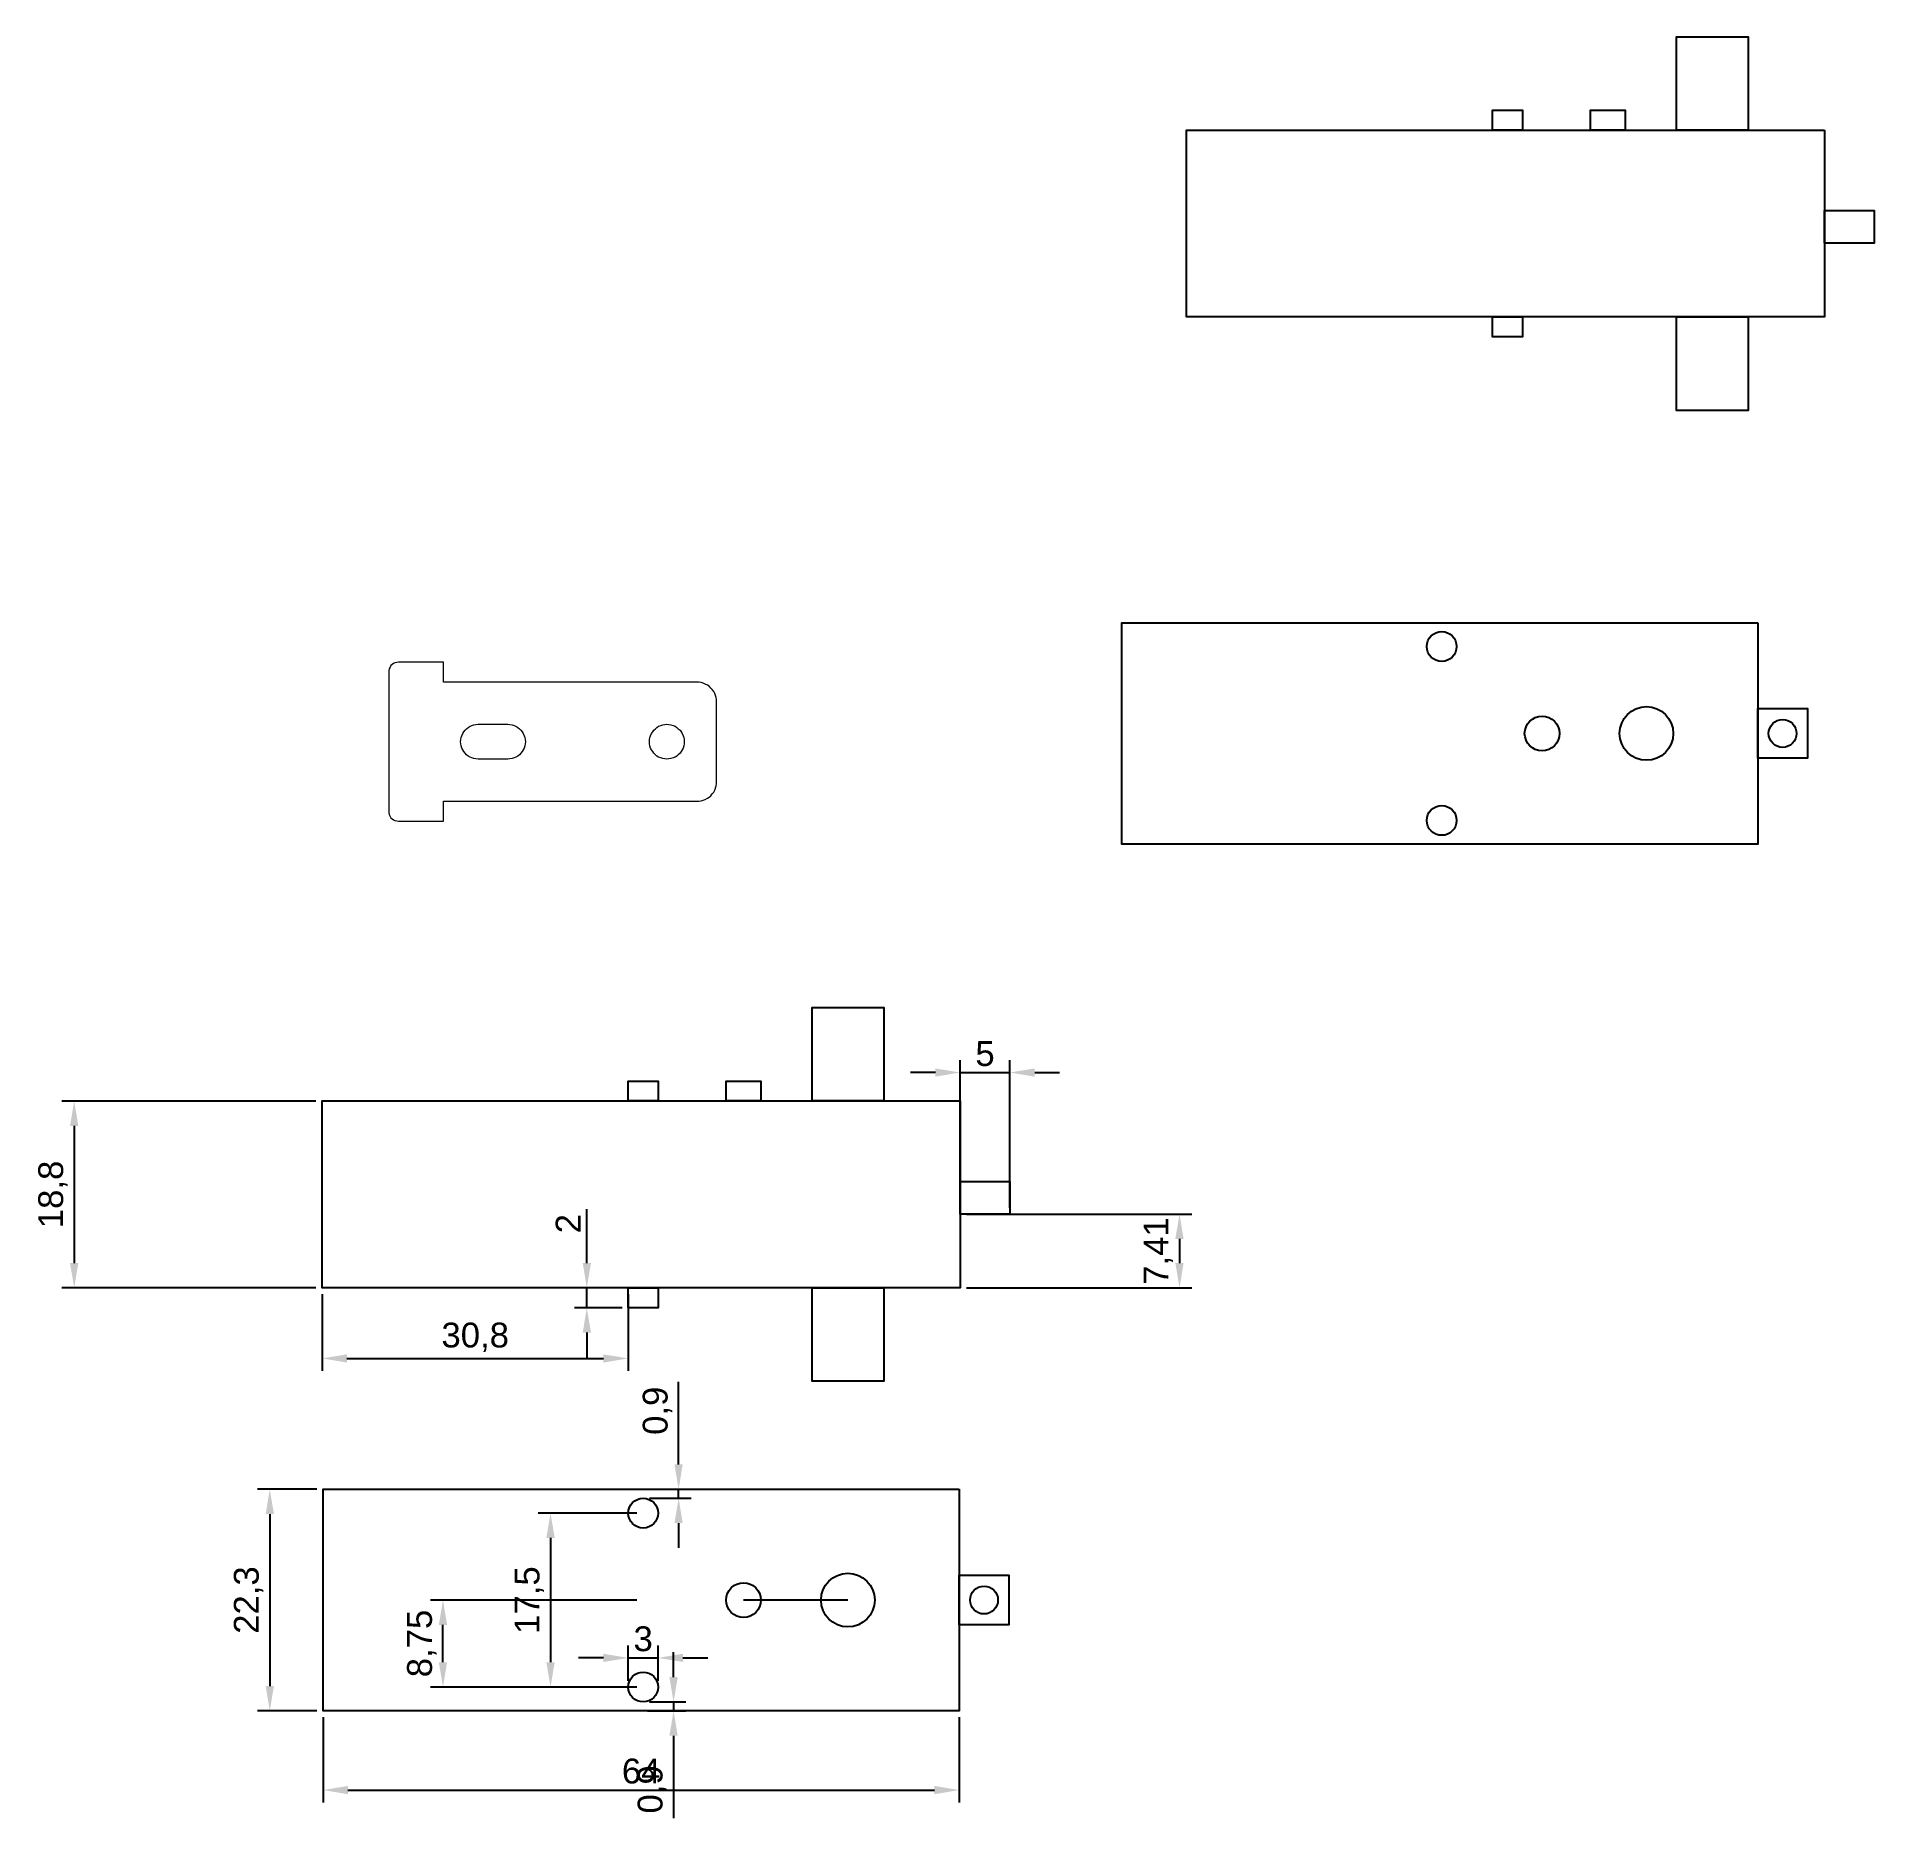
# Model space of a CAD drawing. Header units: millimetres. Extents: x 13268 to 13452, y 8144 to 8323.
import ezdxf

# ---------------------------------------------------------------- set-up
doc = ezdxf.new("R2010")
doc.units = ezdxf.units.MM
doc.layers.add('Layer 1', color=7, linetype='Continuous')
doc.styles.get("Standard").update_dxf_attribs({"font": 'arial.ttf'})
doc.dimstyles.new('ISO-25', dxfattribs={"dimtxt": 2.5, "dimasz": 2.5, "dimexe": 1.25, "dimexo": 0.625, "dimtad": 1, "dimtxsty": 'Standard', "dimcen": 2.5, "dimadec": 0, "dimazin": 0, "dimtfac": 1, "dimtmove": 0, "dimatfit": 3, "dimfxl": 1, "dimarcsym": 0})

# ---------------------------------------------------------------- blocks, each defined once
blk = doc.blocks.new('*D14')
at = {"color": 0, "lineweight": -2, "transparency": 16777216}
for p, q in [((13295.74, 8177.12), (13289.74, 8177.12)), ((13290.99, 8174.62), (13290.99, 8157.32)), ((13295.74, 8154.82), (13289.74, 8154.82))]:
    blk.add_line(p, q, dxfattribs=at)
at = {"color": 0, "transparency": 16777216}
for points in [[(13290.58, 8174.62), (13291.41, 8174.62), (13290.99, 8177.12)], [(13290.58, 8157.32), (13291.41, 8157.32), (13290.99, 8154.82)]]:
    blk.add_solid(points, dxfattribs=at)
at = {"layer": 'Defpoints', "color": 0, "transparency": 16777216}
for p in [(13296.36, 8177.12), (13290.99, 8154.82), (13296.36, 8154.82)]:
    blk.add_point(p, dxfattribs=at)
at = {"color": 0, "transparency": 16777216, "insert": (13288.86, 8165.97), "char_height": 2.5, "attachment_point": 5, "rotation": 90}
blk.add_mtext('22,3', dxfattribs=at)
blk = doc.blocks.new('*D15')
at = {"color": 0, "lineweight": -2, "transparency": 16777216}
for p, q in [((13296.36, 8154.2), (13296.36, 8145.6)), ((13360.36, 8154.2), (13360.36, 8145.6)), ((13298.86, 8146.85), (13357.86, 8146.85))]:
    blk.add_line(p, q, dxfattribs=at)
at = {"color": 0, "transparency": 16777216}
for points in [[(13298.86, 8147.27), (13298.86, 8146.43), (13296.36, 8146.85)], [(13357.86, 8147.27), (13357.86, 8146.43), (13360.36, 8146.85)]]:
    blk.add_solid(points, dxfattribs=at)
at = {"layer": 'Defpoints', "color": 0, "transparency": 16777216}
for p in [(13296.36, 8154.82), (13360.36, 8154.82), (13360.36, 8146.85)]:
    blk.add_point(p, dxfattribs=at)
at = {"color": 0, "transparency": 16777216, "insert": (13328.36, 8148.75), "char_height": 2.5, "attachment_point": 5}
blk.add_mtext('64', dxfattribs=at)
blk = doc.blocks.new('*D16')
at = {"color": 0, "lineweight": -2, "transparency": 16777216}
for p, q in [((13327.06, 8157.85), (13327.06, 8161.4)), ((13330.06, 8157.85), (13330.06, 8161.4)), ((13324.56, 8160.15), (13322.06, 8160.15)), ((13327.06, 8160.15), (13330.06, 8160.15)), ((13332.56, 8160.15), (13335.06, 8160.15))]:
    blk.add_line(p, q, dxfattribs=at)
at = {"color": 0, "transparency": 16777216}
for points in [[(13324.56, 8160.57), (13324.56, 8159.74), (13327.06, 8160.15)], [(13332.56, 8160.57), (13332.56, 8159.74), (13330.06, 8160.15)]]:
    blk.add_solid(points, dxfattribs=at)
at = {"layer": 'Defpoints', "color": 0, "transparency": 16777216}
for p in [(13330.06, 8160.15), (13327.06, 8157.22), (13330.06, 8157.22)]:
    blk.add_point(p, dxfattribs=at)
at = {"color": 0, "transparency": 16777216, "insert": (13328.56, 8162.06), "char_height": 2.5, "attachment_point": 5}
blk.add_mtext('3', dxfattribs=at)
blk = doc.blocks.new('*D17')
at = {"color": 0, "lineweight": -2, "transparency": 16777216}
for p, q in [((13331.62, 8158.22), (13331.62, 8160.72)), ((13329.19, 8155.72), (13332.87, 8155.72)), ((13331.62, 8155.72), (13331.62, 8154.82)), ((13328.99, 8154.82), (13332.87, 8154.82)), ((13331.62, 8152.32), (13331.62, 8144.01))]:
    blk.add_line(p, q, dxfattribs=at)
at = {"color": 0, "transparency": 16777216}
for points in [[(13331.2, 8158.22), (13332.04, 8158.22), (13331.62, 8155.72)], [(13331.2, 8152.32), (13332.04, 8152.32), (13331.62, 8154.82)]]:
    blk.add_solid(points, dxfattribs=at)
at = {"layer": 'Defpoints', "color": 0, "transparency": 16777216}
for p in [(13328.56, 8155.72), (13328.36, 8154.82), (13331.62, 8154.82)]:
    blk.add_point(p, dxfattribs=at)
at = {"color": 0, "transparency": 16777216, "insert": (13329.49, 8146.92), "char_height": 2.5, "attachment_point": 5, "rotation": 90}
blk.add_mtext('0,9', dxfattribs=at)
blk = doc.blocks.new('*D18')
at = {"color": 0, "lineweight": -2, "transparency": 16777216}
for p, q in [((13332.13, 8179.62), (13332.13, 8187.93)), ((13328.99, 8177.12), (13333.38, 8177.12)), ((13329.19, 8176.22), (13333.38, 8176.22)), ((13332.13, 8176.22), (13332.13, 8177.12)), ((13332.13, 8173.72), (13332.13, 8171.22))]:
    blk.add_line(p, q, dxfattribs=at)
at = {"color": 0, "transparency": 16777216}
for points in [[(13331.71, 8179.62), (13332.54, 8179.62), (13332.13, 8177.12)], [(13331.71, 8173.72), (13332.54, 8173.72), (13332.13, 8176.22)]]:
    blk.add_solid(points, dxfattribs=at)
at = {"layer": 'Defpoints', "color": 0, "transparency": 16777216}
for p in [(13328.36, 8177.12), (13328.56, 8176.22), (13332.13, 8177.12)]:
    blk.add_point(p, dxfattribs=at)
at = {"color": 0, "transparency": 16777216, "insert": (13330, 8185.02), "char_height": 2.5, "attachment_point": 5, "rotation": 90}
blk.add_mtext('0,9', dxfattribs=at)
blk = doc.blocks.new('*D19')
at = {"color": 0, "lineweight": -2, "transparency": 16777216}
for p, q in [((13327.94, 8174.72), (13317.99, 8174.72)), ((13319.24, 8172.22), (13319.24, 8159.72)), ((13327.94, 8157.22), (13317.99, 8157.22))]:
    blk.add_line(p, q, dxfattribs=at)
at = {"color": 0, "transparency": 16777216}
for points in [[(13318.82, 8172.22), (13319.66, 8172.22), (13319.24, 8174.72)], [(13318.82, 8159.72), (13319.66, 8159.72), (13319.24, 8157.22)]]:
    blk.add_solid(points, dxfattribs=at)
at = {"layer": 'Defpoints', "color": 0, "transparency": 16777216}
for p in [(13328.56, 8174.72), (13319.24, 8157.22), (13328.56, 8157.22)]:
    blk.add_point(p, dxfattribs=at)
at = {"color": 0, "transparency": 16777216, "insert": (13317.11, 8165.97), "char_height": 2.5, "attachment_point": 5, "rotation": 90}
blk.add_mtext('17,5', dxfattribs=at)
blk = doc.blocks.new('*D20')
at = {"color": 0, "lineweight": -2, "transparency": 16777216}
for p, q in [((13327.94, 8165.97), (13307.17, 8165.97)), ((13308.42, 8159.72), (13308.42, 8163.47)), ((13327.94, 8157.22), (13307.17, 8157.22))]:
    blk.add_line(p, q, dxfattribs=at)
at = {"color": 0, "transparency": 16777216}
for points in [[(13308, 8163.47), (13308.83, 8163.47), (13308.42, 8165.97)], [(13308, 8159.72), (13308.83, 8159.72), (13308.42, 8157.22)]]:
    blk.add_solid(points, dxfattribs=at)
at = {"layer": 'Defpoints', "color": 0, "transparency": 16777216}
for p in [(13308.42, 8165.97), (13328.56, 8165.97), (13328.56, 8157.22)]:
    blk.add_point(p, dxfattribs=at)
at = {"color": 0, "transparency": 16777216, "insert": (13306.29, 8161.6), "char_height": 2.5, "attachment_point": 5, "rotation": 90}
blk.add_mtext('8,75', dxfattribs=at)
blk = doc.blocks.new('*D21')
at = {"color": 0, "lineweight": -2, "transparency": 16777216}
for p, q in [((13295.64, 8216.19), (13270.06, 8216.19)), ((13271.31, 8213.69), (13271.31, 8199.89)), ((13295.64, 8197.39), (13270.06, 8197.39))]:
    blk.add_line(p, q, dxfattribs=at)
at = {"color": 0, "transparency": 16777216}
for points in [[(13270.89, 8213.69), (13271.73, 8213.69), (13271.31, 8216.19)], [(13270.89, 8199.89), (13271.73, 8199.89), (13271.31, 8197.39)]]:
    blk.add_solid(points, dxfattribs=at)
at = {"layer": 'Defpoints', "color": 0, "transparency": 16777216}
for p in [(13296.26, 8216.19), (13271.31, 8197.39), (13296.26, 8197.39)]:
    blk.add_point(p, dxfattribs=at)
at = {"color": 0, "transparency": 16777216, "insert": (13269.18, 8206.79), "char_height": 2.5, "attachment_point": 5, "rotation": 90}
blk.add_mtext('18,8', dxfattribs=at)
blk = doc.blocks.new('*D22')
at = {"color": 0, "lineweight": -2, "transparency": 16777216}
for p, q in [((13360.46, 8205.43), (13360.46, 8220.31)), ((13365.46, 8205.43), (13365.46, 8220.31)), ((13357.96, 8219.06), (13355.46, 8219.06)), ((13360.46, 8219.06), (13365.46, 8219.06)), ((13367.96, 8219.06), (13370.46, 8219.06))]:
    blk.add_line(p, q, dxfattribs=at)
at = {"color": 0, "transparency": 16777216}
for points in [[(13357.96, 8219.47), (13357.96, 8218.64), (13360.46, 8219.06)], [(13367.96, 8219.47), (13367.96, 8218.64), (13365.46, 8219.06)]]:
    blk.add_solid(points, dxfattribs=at)
at = {"layer": 'Defpoints', "color": 0, "transparency": 16777216}
for p in [(13365.46, 8219.06), (13360.46, 8204.81), (13365.46, 8204.81)]:
    blk.add_point(p, dxfattribs=at)
at = {"color": 0, "transparency": 16777216, "insert": (13362.96, 8220.95), "char_height": 2.5, "attachment_point": 5}
blk.add_mtext('5', dxfattribs=at)
blk = doc.blocks.new('*D23')
at = {"color": 0, "lineweight": -2, "transparency": 16777216}
for p, q in [((13361.09, 8204.81), (13383.78, 8204.81)), ((13382.53, 8202.31), (13382.53, 8199.89)), ((13361.09, 8197.39), (13383.78, 8197.39))]:
    blk.add_line(p, q, dxfattribs=at)
at = {"color": 0, "transparency": 16777216}
for points in [[(13382.11, 8202.31), (13382.94, 8202.31), (13382.53, 8204.81)], [(13382.11, 8199.89), (13382.94, 8199.89), (13382.53, 8197.39)]]:
    blk.add_solid(points, dxfattribs=at)
at = {"layer": 'Defpoints', "color": 0, "transparency": 16777216}
for p in [(13360.46, 8204.81), (13360.46, 8197.39), (13382.53, 8197.39)]:
    blk.add_point(p, dxfattribs=at)
at = {"color": 0, "transparency": 16777216, "insert": (13380.4, 8201.1), "char_height": 2.5, "attachment_point": 5, "rotation": 90}
blk.add_mtext('7,41', dxfattribs=at)
blk = doc.blocks.new('*D24')
at = {"color": 0, "lineweight": -2, "transparency": 16777216}
for p, q in [((13322.89, 8199.89), (13322.89, 8205.3)), ((13326.44, 8197.39), (13321.64, 8197.39)), ((13322.89, 8195.39), (13322.89, 8197.39)), ((13326.44, 8195.39), (13321.64, 8195.39)), ((13322.89, 8192.89), (13322.89, 8190.39))]:
    blk.add_line(p, q, dxfattribs=at)
at = {"color": 0, "transparency": 16777216}
for points in [[(13322.48, 8199.89), (13323.31, 8199.89), (13322.89, 8197.39)], [(13322.48, 8192.89), (13323.31, 8192.89), (13322.89, 8195.39)]]:
    blk.add_solid(points, dxfattribs=at)
at = {"layer": 'Defpoints', "color": 0, "transparency": 16777216}
for p in [(13322.89, 8197.39), (13327.06, 8197.39), (13327.06, 8195.39)]:
    blk.add_point(p, dxfattribs=at)
at = {"color": 0, "transparency": 16777216, "insert": (13321.01, 8203.85), "char_height": 2.5, "attachment_point": 5, "rotation": 90}
blk.add_mtext('2', dxfattribs=at)
blk = doc.blocks.new('*D25')
at = {"color": 0, "lineweight": -2, "transparency": 16777216}
for p, q in [((13296.26, 8196.77), (13296.26, 8189.04)), ((13327.06, 8196.77), (13327.06, 8189.04)), ((13298.76, 8190.29), (13324.56, 8190.29))]:
    blk.add_line(p, q, dxfattribs=at)
at = {"color": 0, "transparency": 16777216}
for points in [[(13298.76, 8190.7), (13298.76, 8189.87), (13296.26, 8190.29)], [(13324.56, 8190.7), (13324.56, 8189.87), (13327.06, 8190.29)]]:
    blk.add_solid(points, dxfattribs=at)
at = {"layer": 'Defpoints', "color": 0, "transparency": 16777216}
for p in [(13296.26, 8197.39), (13327.06, 8197.39), (13327.06, 8190.29)]:
    blk.add_point(p, dxfattribs=at)
at = {"color": 0, "transparency": 16777216, "insert": (13311.66, 8192.41), "char_height": 2.5, "attachment_point": 5}
blk.add_mtext('30,8', dxfattribs=at)

msp = doc.modelspace()

# ---------------------------------------------------------------- linework, layer by layer
for p, q in [((13440.708, 8242.029), (13429.508, 8242.029)), ((13349.162, 8165.971), (13338.662, 8165.971)), ((13360.362, 8154.821), (13349.162, 8154.821))]:
    msp.add_line(p, q)
for points in [[(13436.133, 8313.893), (13432.533, 8313.893), (13432.533, 8323.293), (13439.733, 8323.293), (13439.733, 8313.893), (13432.533, 8313.893)], [(13415.533, 8313.893), (13414.033, 8313.893), (13414.033, 8315.893), (13417.033, 8315.893), (13417.033, 8313.893), (13414.033, 8313.893)], [(13423.883, 8313.893), (13423.883, 8315.893), (13427.383, 8315.893), (13427.383, 8313.893), (13423.883, 8313.893)], [(13447.433, 8313.893), (13447.433, 8295.093), (13383.233, 8295.093), (13383.233, 8313.893), (13447.433, 8313.893)], [(13452.433, 8304.493), (13452.433, 8302.507), (13447.433, 8302.507), (13447.433, 8305.797), (13452.433, 8305.797), (13452.433, 8304.493)], [(13415.533, 8293.093), (13414.033, 8293.093), (13414.033, 8295.093), (13417.033, 8295.093), (13417.033, 8293.093), (13414.033, 8293.093)], [(13436.133, 8285.693), (13432.533, 8285.693), (13432.533, 8295.093), (13439.733, 8295.093), (13439.733, 8285.693), (13432.533, 8285.693)], [(13445.708, 8253.179), (13445.708, 8250.679), (13440.708, 8250.679), (13440.708, 8255.679), (13445.708, 8255.679), (13445.708, 8253.179)], [(13349.162, 8216.194), (13345.562, 8216.194), (13345.562, 8225.594), (13352.762, 8225.594), (13352.762, 8216.194), (13345.562, 8216.194)], [(13328.562, 8216.194), (13327.062, 8216.194), (13327.062, 8218.194), (13330.062, 8218.194), (13330.062, 8216.194), (13327.062, 8216.194)], [(13336.912, 8216.194), (13336.912, 8218.194), (13340.412, 8218.194), (13340.412, 8216.194), (13336.912, 8216.194)], [(13360.462, 8216.194), (13360.462, 8197.394), (13296.262, 8197.394), (13296.262, 8216.194), (13360.462, 8216.194)], [(13365.462, 8206.794), (13365.462, 8204.808), (13360.462, 8204.808), (13360.462, 8208.099), (13365.462, 8208.099), (13365.462, 8206.794)], [(13328.562, 8195.394), (13327.062, 8195.394), (13327.062, 8197.394), (13330.062, 8197.394), (13330.062, 8195.394), (13327.062, 8195.394)], [(13349.162, 8187.994), (13345.562, 8187.994), (13345.562, 8197.394), (13352.762, 8197.394), (13352.762, 8187.994), (13345.562, 8187.994)], [(13365.362, 8165.971), (13365.362, 8163.471), (13360.362, 8163.471), (13360.362, 8168.471), (13365.362, 8168.471), (13365.362, 8165.971)]]:
    msp.add_lwpolyline(points)
for points in [[(13440.708, 8264.329), (13440.708, 8242.029), (13376.708, 8242.029), (13376.708, 8264.329)], [(13360.362, 8177.121), (13360.362, 8154.821), (13296.362, 8154.821), (13296.362, 8177.121)]]:
    msp.add_lwpolyline(points, close=True)
for centre, radius in [((13408.908, 8261.929), 1.5), ((13429.508, 8253.179), 2.7), ((13419.008, 8253.179), 1.75), ((13443.208, 8253.179), 1.4), ((13408.908, 8244.429), 1.5), ((13328.562, 8174.721), 1.5), ((13349.162, 8165.971), 2.7), ((13338.662, 8165.971), 1.75), ((13362.862, 8165.971), 1.4), ((13328.562, 8157.221), 1.5)]:
    msp.add_circle(centre, radius)
at = {"layer": 'Layer 1', "color": 240, "lineweight": 0, "true_color": 0xed1f24}
for points in [[(13335.905, 8256.795), (13335.834, 8257.007), (13335.763, 8257.218), (13335.658, 8257.395), (13335.517, 8257.606), (13335.375, 8257.748), (13335.199, 8257.924), (13335.023, 8258.03), (13334.811, 8258.136), (13334.599, 8258.241), (13334.388, 8258.312), (13334.176, 8258.347), (13308.458, 8258.347), (13308.458, 8260.358), (13303.943, 8260.358), (13303.767, 8260.323), (13303.59, 8260.288), (13303.449, 8260.217), (13303.308, 8260.111), (13303.167, 8260.005), (13303.096, 8259.864), (13302.99, 8259.688), (13302.955, 8259.511), (13302.955, 8245.189), (13302.99, 8245.012), (13303.096, 8244.836), (13303.167, 8244.695), (13303.308, 8244.589), (13303.449, 8244.483), (13303.59, 8244.413), (13303.767, 8244.377), (13303.943, 8244.342), (13308.458, 8244.342), (13308.458, 8246.353), (13334.176, 8246.353), (13334.388, 8246.388), (13334.599, 8246.459), (13334.811, 8246.529), (13335.023, 8246.67), (13335.199, 8246.776), (13335.375, 8246.917), (13335.517, 8247.094), (13335.658, 8247.27), (13335.763, 8247.482), (13335.905, 8247.905), (13335.94, 8248.117), (13335.94, 8256.583), (13335.905, 8256.795)], [(13316.678, 8252.138), (13316.643, 8251.927), (13316.572, 8251.715), (13316.502, 8251.539), (13316.396, 8251.362), (13316.255, 8251.186), (13316.114, 8251.045), (13315.937, 8250.904), (13315.761, 8250.798), (13315.585, 8250.727), (13315.373, 8250.657), (13315.161, 8250.621), (13314.95, 8250.586), (13311.951, 8250.586), (13311.739, 8250.621), (13311.528, 8250.657), (13311.316, 8250.727), (13311.14, 8250.798), (13310.963, 8250.904), (13310.787, 8251.045), (13310.646, 8251.186), (13310.505, 8251.362), (13310.399, 8251.539), (13310.328, 8251.715), (13310.258, 8251.927), (13310.222, 8252.138), (13310.187, 8252.35), (13310.222, 8252.562), (13310.258, 8252.773), (13310.328, 8252.95), (13310.399, 8253.161), (13310.505, 8253.338), (13310.646, 8253.514), (13310.787, 8253.655), (13310.963, 8253.796), (13311.14, 8253.902), (13311.316, 8253.973), (13311.528, 8254.043), (13311.739, 8254.079), (13311.951, 8254.114), (13314.95, 8254.114), (13315.161, 8254.079), (13315.373, 8254.043), (13315.585, 8253.973), (13315.761, 8253.902), (13315.937, 8253.796), (13316.114, 8253.655), (13316.255, 8253.514), (13316.396, 8253.338), (13316.502, 8253.161), (13316.572, 8252.95), (13316.643, 8252.773), (13316.678, 8252.562), (13316.713, 8252.35), (13316.678, 8252.138)], [(13332.694, 8252.562), (13332.694, 8252.138), (13332.659, 8251.927), (13332.588, 8251.715), (13332.271, 8251.186), (13332.095, 8251.045), (13331.953, 8250.904), (13331.777, 8250.798), (13331.565, 8250.727), (13331.354, 8250.657), (13331.142, 8250.621), (13330.93, 8250.586), (13330.754, 8250.621), (13330.542, 8250.657), (13330.331, 8250.727), (13330.119, 8250.798), (13329.943, 8250.904), (13329.802, 8251.045), (13329.625, 8251.186), (13329.519, 8251.362), (13329.413, 8251.539), (13329.308, 8251.715), (13329.237, 8251.927), (13329.202, 8252.138), (13329.202, 8252.562), (13329.237, 8252.773), (13329.308, 8252.95), (13329.413, 8253.161), (13329.519, 8253.338), (13329.625, 8253.514), (13329.802, 8253.655), (13329.943, 8253.796), (13330.119, 8253.902), (13330.331, 8253.973), (13330.542, 8254.043), (13330.754, 8254.079), (13330.93, 8254.114), (13331.142, 8254.079), (13331.354, 8254.043), (13331.565, 8253.973), (13331.777, 8253.902), (13331.953, 8253.796), (13332.095, 8253.655), (13332.271, 8253.514), (13332.483, 8253.161), (13332.588, 8252.95), (13332.659, 8252.773), (13332.694, 8252.562)]]:
    msp.add_lwpolyline(points, dxfattribs=at)

# ---------------------------------------------------------------- dimensions: what is measured, and where the dimension line sits
for base, p1, p2, picture, middle in [((13365.462, 8219.056), (13360.462, 8204.808), (13365.462, 8204.808), '*D22', (13362.962, 8220.952)), ((13327.062, 8190.286), (13296.262, 8197.394), (13327.062, 8197.394), '*D25', (13311.662, 8192.414)), ((13330.062, 8160.154), (13327.062, 8157.221), (13330.062, 8157.221), '*D16', (13328.562, 8162.056)), ((13360.362, 8146.851), (13296.362, 8154.821), (13360.362, 8154.821), '*D15', (13328.362, 8148.753))]:
    dim = msp.add_linear_dim(base=base, p1=p1, p2=p2, dimstyle='ISO-25')
    dim.commit()
    dim.dimension.update_dxf_attribs({"geometry": picture, "text_midpoint": middle})
for base, p1, p2, picture, middle in [((13271.311, 8197.394), (13296.262, 8216.194), (13296.262, 8197.394), '*D21', (13269.183, 8206.794)), ((13322.893, 8197.394), (13327.062, 8195.394), (13327.062, 8197.394), '*D24', (13321.013, 8203.847)), ((13382.528, 8197.394), (13360.462, 8204.808), (13360.462, 8197.394), '*D23', (13380.401, 8201.101)), ((13332.128, 8177.121), (13328.562, 8176.221), (13328.362, 8177.121), '*D18', (13330, 8185.024)), ((13290.992, 8154.821), (13296.362, 8177.121), (13296.362, 8154.821), '*D14', (13288.865, 8165.971)), ((13319.239, 8157.221), (13328.562, 8174.721), (13328.562, 8157.221), '*D19', (13317.112, 8165.971)), ((13308.415, 8165.971), (13328.562, 8157.221), (13328.562, 8165.971), '*D20', (13306.288, 8161.596)), ((13331.62, 8154.821), (13328.562, 8155.721), (13328.362, 8154.821), '*D17', (13329.492, 8146.917))]:
    dim = msp.add_linear_dim(base=base, p1=p1, p2=p2, angle=90, dimstyle='ISO-25')
    dim.commit()
    dim.dimension.update_dxf_attribs({"geometry": picture, "text_midpoint": middle})

doc.saveas('drawing.dxf')
